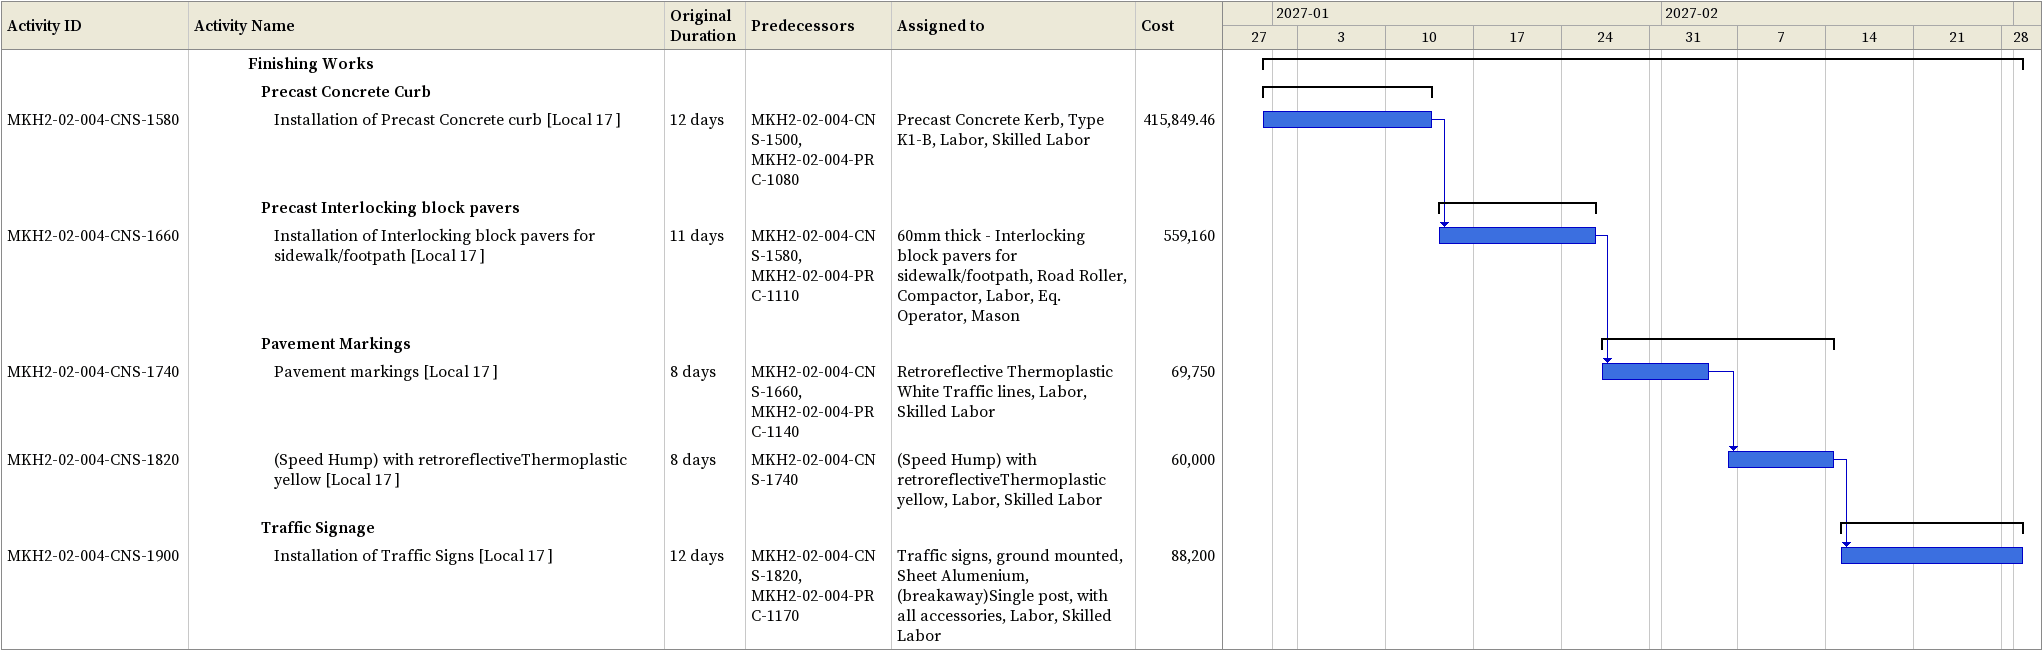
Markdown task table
| ID | Level | Task | Original duration | Start | Finish | Predecessors | Resources | Cost |
|---|---|---|---|---|---|---|---|---|
|  | 5 | **Finishing Works** |  | 2026-12-31 | 2027-03-01 |  |  |  |
|  | 6 | **Precast Concrete Curb** |  | 2026-12-31 | 2027-01-13 |  |  |  |
| MKH2-02-004-CNS-1580 | 7 | Installation of Precast Concrete curb [Local 17 ] | 12d | 2026-12-31 | 2027-01-13 | MKH2-02-004-CNS-1500, MKH2-02-004-PRC-1080 | Precast Concrete Kerb, Type K1-B, Labor, Skilled Labor | 415849.46 |
|  | 6 | **Precast Interlocking block pavers** |  | 2027-01-14 | 2027-01-26 |  |  |  |
| MKH2-02-004-CNS-1660 | 7 | Installation of Interlocking block pavers for sidewalk/footpath [Local 17 ] | 11d | 2027-01-14 | 2027-01-26 | MKH2-02-004-CNS-1580, MKH2-02-004-PRC-1110 | 60mm thick - Interlocking block pavers for sidewalk/footpath, Road Roller, Compactor, Labor, Eq. Operator, Mason | 559160 |
|  | 6 | **Pavement Markings** |  | 2027-01-27 | 2027-02-14 |  |  |  |
| MKH2-02-004-CNS-1740 | 7 | Pavement markings [Local 17 ] | 8d | 2027-01-27 | 2027-02-04 | MKH2-02-004-CNS-1660, MKH2-02-004-PRC-1140 | Retroreflective Thermoplastic White Traffic lines, Labor, Skilled Labor | 69750 |
| MKH2-02-004-CNS-1820 | 7 | (Speed Hump) with retroreflectiveThermoplastic yellow [Local 17 ] | 8d | 2027-02-06 | 2027-02-14 | MKH2-02-004-CNS-1740 | (Speed Hump) with retroreflectiveThermoplastic yellow, Labor, Skilled Labor | 60000 |
|  | 6 | **Traffic Signage** |  | 2027-02-15 | 2027-03-01 |  |  |  |
| MKH2-02-004-CNS-1900 | 7 | Installation of Traffic Signs [Local 17 ] | 12d | 2027-02-15 | 2027-03-01 | MKH2-02-004-CNS-1820, MKH2-02-004-PRC-1170 | Traffic signs, ground mounted, Sheet Alumenium, (breakaway)Single post, with all accessories, Labor, Skilled Labor | 88200 |
